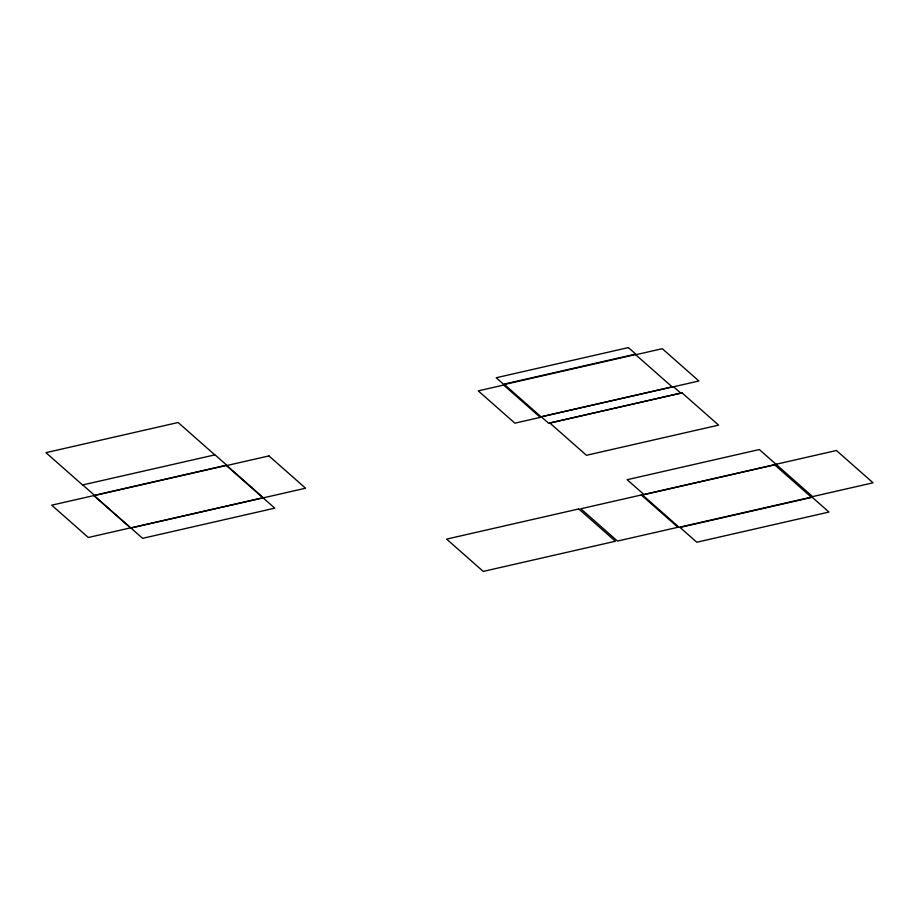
<?xml version="1.0" encoding="UTF-8"?>
<svg xmlns="http://www.w3.org/2000/svg" width="919" height="919" viewBox="0 0 919 919"><rect width="100%" height="100%" fill="white"/><g stroke="black" fill="none" stroke-linecap="round" stroke-linejoin="round"><path stroke-width="1.38" d="M635.73 354.745L662.277 348.692L698.899 380.994L672.352 387.048L635.489 354.573L503.313 384.739L539.935 417.042L672.111 386.876M775.958 464.302L836.428 450.505L873.05 482.808L812.58 496.605L759.335 449.54L627.16 479.707L643.92 494.479L776.096 464.325M214.747 454.813L178.125 422.499L45.95 452.665L82.572 484.968L215.012 454.848L226.694 465.152L94.519 495.318L82.836 485.014M628.366 347.589L496.191 377.755L503.543 384.245L635.718 354.079L628.366 347.589M504.795 384.808L478.248 390.862L514.87 423.177L541.417 417.111L504.795 384.808M93.853 495.571L51.705 505.186L88.327 537.489L130.475 527.874L93.853 495.571M226.292 465.451L94.129 495.617L130.751 527.92L262.914 497.753L226.292 465.451M268.945 455.916L226.798 465.531L263.42 497.834L305.567 488.219L268.945 455.916M673.489 386.669L541.325 416.835L548.677 423.314L680.853 393.16L673.489 386.669M681.99 392.815L549.815 422.981L586.437 455.296L718.612 425.129L681.99 392.815M263.098 497.857L130.935 528.023L142.606 538.327L274.781 508.161L263.098 497.857M578.786 508.942L446.623 539.108L483.245 571.411L615.408 541.245L578.786 508.942M641.301 494.973L580.842 508.77L617.465 541.073L677.935 527.276L641.301 494.973M774.694 464.842L642.519 495.008L679.141 527.311L811.316 497.156L774.694 464.842M812.212 497.271L680.037 527.437L696.797 542.221L828.972 512.055L812.212 497.271"/></g></svg>
